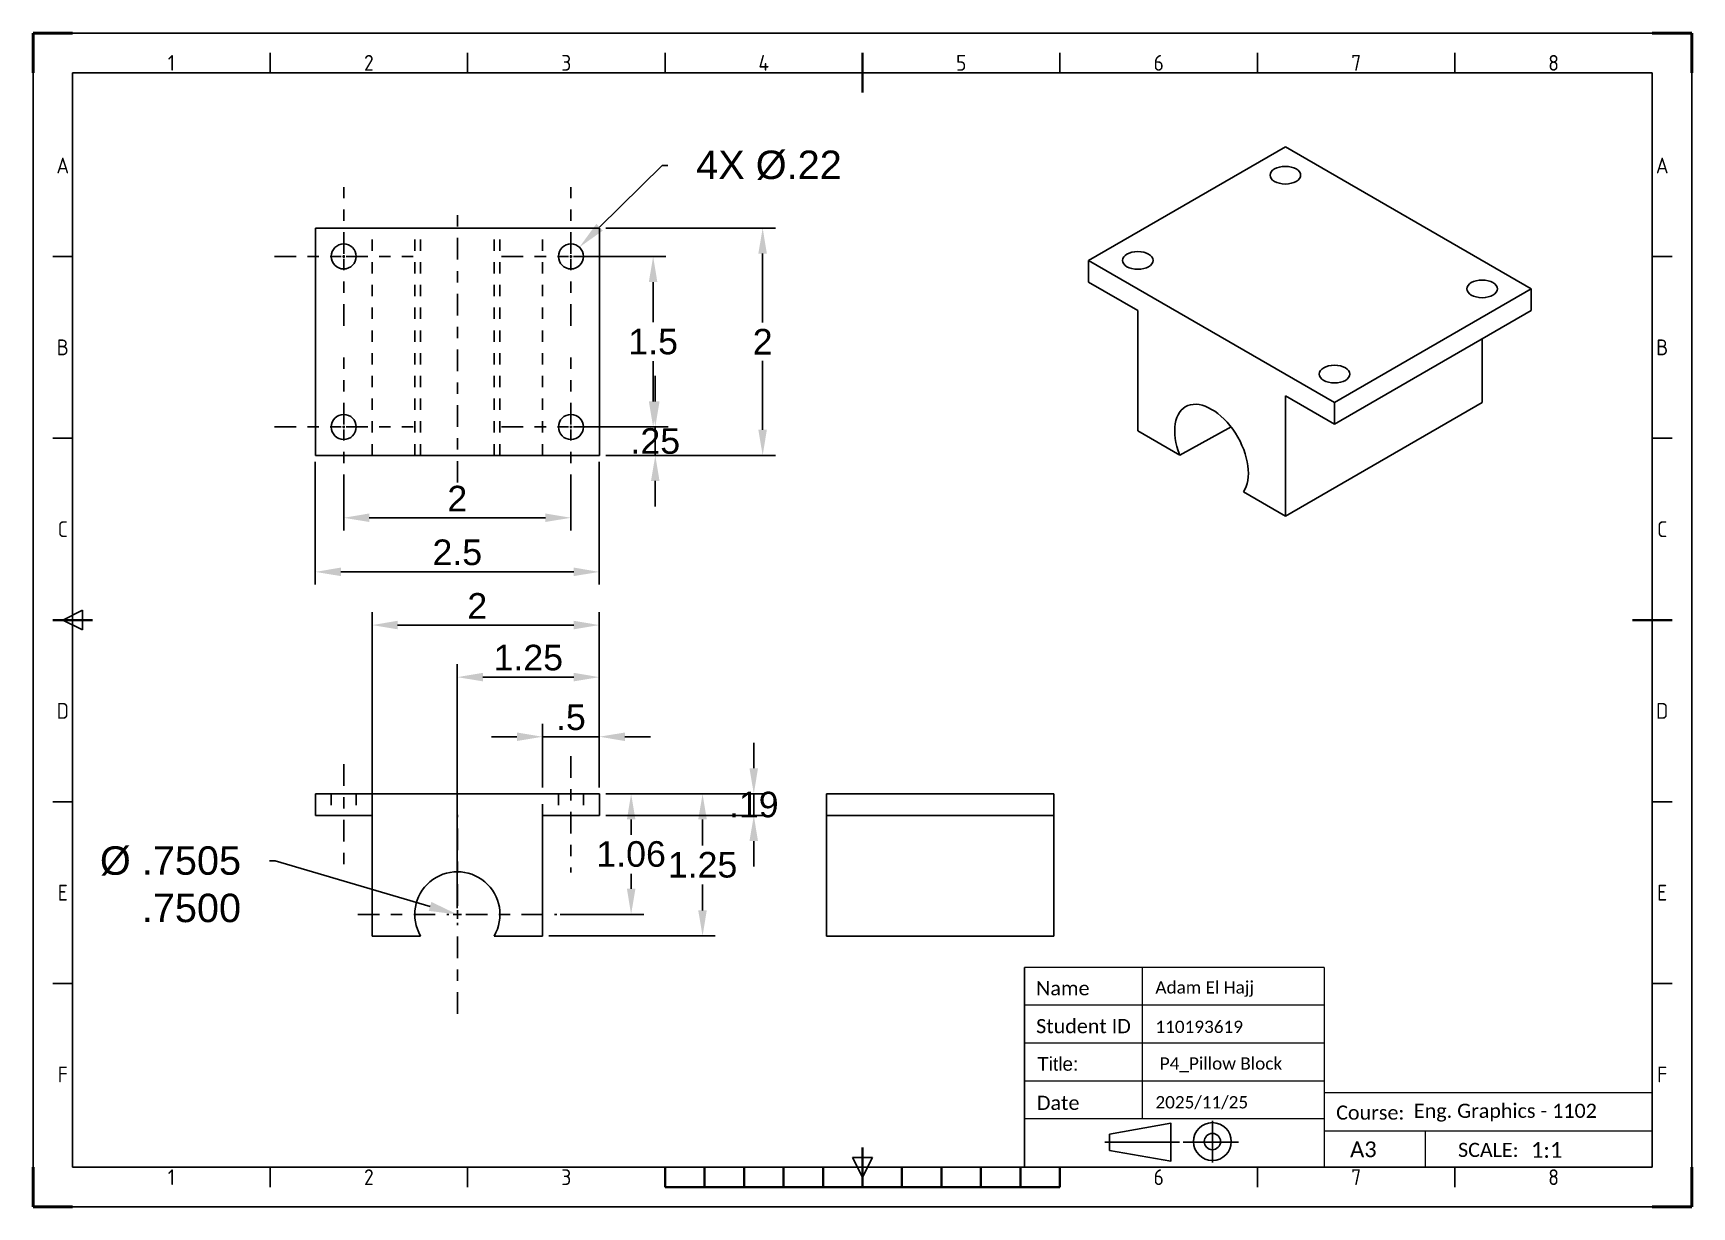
# Model space of a CAD drawing. Header units: inches. Extents: x 5367.5 to 5382.1, y 1953.8 to 1964.2.
import ezdxf
from ezdxf import colors
from ezdxf.entities.mleader import LeaderData, LeaderLine
from ezdxf.enums import TextEntityAlignment as Align
from ezdxf.math import Vec2, Vec3

# ---------------------------------------------------------------- set-up
doc = ezdxf.new("R2010")
doc.units = ezdxf.units.IN
doc.header["$LTSCALE"] = 0.01
for name, pattern in [('CENTER', [50.8, 31.75, -6.35, 6.35, -6.35]), ('CENTER2', [28.575, 19.05, -3.175, 3.175, -3.175]), ('HIDDEN', [9.525, 6.35, -3.175])]:
    doc.linetypes.add(name, pattern=pattern)
for name, color, linetype in [('2', 32, 'Continuous'), ('Center', 90, 'CENTER'), ('Hidden', 10, 'HIDDEN')]:
    doc.layers.add(name, color=color, linetype=linetype)
for name, color, linetype, lineweight in [('AM_BOR', 7, 'Continuous', 50), ('H', 7, 'Continuous', 100), ('MA_AUX', 90, 'Continuous', 20), ('TEXT', 3, 'Continuous', 5)]:
    doc.layers.add(name, color=color, linetype=linetype, lineweight=lineweight)
doc.styles.add('ACISOTS', font='isocp.shx')
doc.styles.get("Standard").update_dxf_attribs({"font": 'arial.ttf'})
doc.dimstyles.new('ISO-25', dxfattribs={"dimscale": 0.09, "dimtxt": 2.5, "dimasz": 2.5, "dimexe": 1.25, "dimexo": 0.625, "dimtad": 1, "dimtih": 1, "dimtoh": 1, "dimdec": 3, "dimzin": 12, "dimdsep": 46, "dimtxsty": 'Standard', "dimcen": 2.5, "dimazin": 1, "dimtfac": 1, "dimtdec": 3, "dimtix": 1, "dimtmove": 0, "dimatfit": 3, "dimfxl": 1, "dimarcsym": 0})

# ---------------------------------------------------------------- blocks, each defined once
blk = doc.blocks.new('ISO_A3')
for p, q in [((410, 287), (10, 287)), ((10, 287), (10, 10)), ((410, 10), (410, 287)), ((10, 10), (410, 10))]:
    blk.add_line(p, q)
at = {"layer": 'AM_BOR'}
for p, q in [((10, 297), (0, 297)), ((0, 297), (0, 287)), ((420, 297), (410, 297)), ((420, 287), (420, 297)), ((0, 0), (0, 10)), ((420, 0), (420, 10)), ((0, 0), (10, 0)), ((420, 0), (410, 0))]:
    blk.add_line(p, q, dxfattribs=at)
at = {"layer": 'AM_BOR', "color": 1, "lineweight": 25}
for p, q in [((0, 297), (420, 297)), ((0, 0), (0, 297)), ((420, 297), (420, 0)), ((60, 287), (60, 292)), ((110, 287), (110, 292)), ((160, 287), (160, 292)), ((260, 287), (260, 292)), ((310, 287), (310, 292)), ((360, 287), (360, 292)), ((10, 240.5), (5, 240.5)), ((415, 240.5), (410, 240.5)), ((10, 194.5), (5, 194.5)), ((415, 194.5), (410, 194.5)), ((7.5, 148.5), (12.5, 151)), ((12.5, 146), (7.5, 148.5)), ((12.5, 151), (12.5, 146)), ((10, 102.5), (5, 102.5)), ((415, 102.5), (410, 102.5)), ((10, 56.5), (5, 56.5)), ((415, 56.5), (410, 56.5)), ((60, 5), (60, 10)), ((110, 5), (110, 10)), ((210, 7.5), (207.5, 12.5)), ((207.5, 12.5), (212.5, 12.5)), ((212.5, 12.5), (210, 7.5)), ((310, 5), (310, 10)), ((360, 5), (360, 10)), ((420, 0), (0, 0))]:
    blk.add_line(p, q, dxfattribs=at)
at = {"layer": 'AM_BOR', "color": 2, "lineweight": 35}
for p, q in [((210, 282), (210, 292)), ((5, 148.5), (15, 148.5)), ((405, 148.5), (415, 148.5)), ((210, 5), (210, 15)), ((160, 5), (160, 10)), ((170, 5), (170, 10)), ((180, 5), (180, 10)), ((190, 5), (190, 10)), ((200, 5), (200, 10)), ((220, 5), (220, 10)), ((230, 5), (230, 10)), ((240, 5), (240, 10)), ((250, 5), (250, 10)), ((260, 5), (260, 10)), ((160, 5), (260, 5))]:
    blk.add_line(p, q, dxfattribs=at)
at = {"layer": 'AM_BOR', "color": 1, "lineweight": 25, "style": 'ACISOTS'}
for s, p in [('1', (35, 289.5)), ('2', (85, 289.5)), ('3', (135, 289.5)), ('4', (185, 289.5)), ('5', (235, 289.5)), ('6', (285, 289.5)), ('7', (335, 289.5)), ('8', (385, 289.5)), ('A', (7.5, 263.5)), ('A', (412.5, 263.5)), ('B', (7.5, 217.5)), ('B', (412.5, 217.5)), ('C', (7.5, 171.5)), ('C', (412.5, 171.5)), ('D', (7.5, 125.5)), ('D', (412.5, 125.5)), ('E', (7.5, 79.5)), ('E', (412.5, 79.5)), ('F', (7.5, 33.5)), ('F', (412.5, 33.5)), ('1', (35, 7.5)), ('2', (85, 7.5)), ('3', (135, 7.5)), ('6', (285, 7.5)), ('7', (335, 7.5)), ('8', (385, 7.5))]:
    blk.add_text(s, height=4, dxfattribs=at).set_placement(p, align=Align.MIDDLE)
blk = doc.blocks.new('*U2')
at = {"layer": 'Center', "color": 0, "linetype": 'CENTER2', "transparency": 16777216}
for p, q in [((0, 0.075), (0, 0.875)), ((-0.875, 0), (-0.075, 0)), ((0.075, 0), (0.875, 0)), ((0, -0.875), (0, -0.075))]:
    blk.add_line(p, q, dxfattribs=at)
at = {"layer": 'Center', "color": 0, "linetype": 'Continuous', "transparency": 16777216}
for p, q in [((-0.0375, 0), (0.0375, 0)), ((0, -0.0375), (0, 0.0375))]:
    blk.add_line(p, q, dxfattribs=at)
blk = doc.blocks.new('*U3')
at = {"layer": 'Center', "color": 0, "linetype": 'CENTER2', "transparency": 16777216}
for p, q in [((0, 0.022), (0, 0.61)), ((-0.61, 0), (-0.022, 0)), ((0.022, 0), (0.61, 0)), ((0, -0.61), (0, -0.022))]:
    blk.add_line(p, q, dxfattribs=at)
at = {"layer": 'Center', "color": 0, "linetype": 'Continuous', "transparency": 16777216}
for p, q in [((-0.011, 0), (0.011, 0)), ((0, -0.011), (0, 0.011))]:
    blk.add_line(p, q, dxfattribs=at)
blk = doc.blocks.new('*U4')
at = {"layer": 'Center', "color": 0, "linetype": 'CENTER2', "transparency": 16777216}
for p, q in [((0, 0.022), (0, 0.61)), ((-0.61, 0), (-0.022, 0)), ((0.022, 0), (0.61, 0)), ((0, -0.61), (0, -0.022))]:
    blk.add_line(p, q, dxfattribs=at)
at = {"layer": 'Center', "color": 0, "linetype": 'Continuous', "transparency": 16777216}
for p, q in [((-0.011, 0), (0.011, 0)), ((0, -0.011), (0, 0.011))]:
    blk.add_line(p, q, dxfattribs=at)
blk = doc.blocks.new('*U5')
at = {"layer": 'Center', "color": 0, "linetype": 'CENTER2', "transparency": 16777216}
for p, q in [((0, 0.022), (0, 0.61)), ((-0.61, 0), (-0.022, 0)), ((0.022, 0), (0.61, 0)), ((0, -0.61), (0, -0.022))]:
    blk.add_line(p, q, dxfattribs=at)
at = {"layer": 'Center', "color": 0, "linetype": 'Continuous', "transparency": 16777216}
for p, q in [((-0.011, 0), (0.011, 0)), ((0, -0.011), (0, 0.011))]:
    blk.add_line(p, q, dxfattribs=at)
blk = doc.blocks.new('*U6')
at = {"layer": 'Center', "color": 0, "linetype": 'CENTER2', "transparency": 16777216}
for p, q in [((0, 0.022), (0, 0.61)), ((-0.61, 0), (-0.022, 0)), ((0.022, 0), (0.61, 0)), ((0, -0.61), (0, -0.022))]:
    blk.add_line(p, q, dxfattribs=at)
at = {"layer": 'Center', "color": 0, "linetype": 'Continuous', "transparency": 16777216}
for p, q in [((-0.011, 0), (0.011, 0)), ((0, -0.011), (0, 0.011))]:
    blk.add_line(p, q, dxfattribs=at)
blk = doc.blocks.new('*U7')
at = {"layer": 'Center', "color": 0, "linetype": 'CENTER2', "transparency": 16777216}
blk.add_line((0, -1.24), (0, 1.151), dxfattribs=at)
blk = doc.blocks.new('*U8')
at = {"layer": 'Center', "color": 0, "linetype": 'CENTER2', "transparency": 16777216}
blk.add_line((0, 0.428), (0, -0.595), dxfattribs=at)
blk = doc.blocks.new('*U9')
at = {"layer": 'Center', "color": 0, "linetype": 'CENTER2', "transparency": 16777216}
blk.add_line((0, 0.358), (0, -0.595), dxfattribs=at)
blk = doc.blocks.new('*D10')
at = {"color": 0, "lineweight": -2, "transparency": 16777216}
for p, q in [((5370.466, 1957.348), (5370.466, 1959.08)), ((5370.691, 1958.967), (5372.241, 1958.967)), ((5372.466, 1957.538), (5372.466, 1959.08))]:
    blk.add_line(p, q, dxfattribs=at)
at = {"color": 0, "transparency": 16777216}
for points in [[(5370.691, 1959.005), (5370.691, 1958.93), (5370.466, 1958.967)], [(5372.241, 1959.005), (5372.241, 1958.93), (5372.466, 1958.967)]]:
    blk.add_solid(points, dxfattribs=at)
at = {"layer": 'Defpoints', "color": 0, "transparency": 16777216}
for p in [(5372.466, 1958.967), (5372.466, 1957.482), (5370.466, 1957.292)]:
    blk.add_point(p, dxfattribs=at)
at = {"color": 0, "transparency": 16777216, "insert": (5371.392, 1959.136), "char_height": 0.225, "attachment_point": 5}
blk.add_mtext('2', dxfattribs=at)
blk = doc.blocks.new('*D11')
at = {"color": 0, "lineweight": -2, "transparency": 16777216}
for p, q in [((5371.966, 1957.538), (5371.966, 1958.097)), ((5372.466, 1957.538), (5372.466, 1958.097)), ((5371.741, 1957.985), (5371.516, 1957.985)), ((5371.966, 1957.985), (5372.466, 1957.985)), ((5372.691, 1957.985), (5372.916, 1957.985))]:
    blk.add_line(p, q, dxfattribs=at)
at = {"color": 0, "transparency": 16777216}
for points in [[(5371.741, 1958.022), (5371.741, 1957.947), (5371.966, 1957.985)], [(5372.691, 1958.022), (5372.691, 1957.947), (5372.466, 1957.985)]]:
    blk.add_solid(points, dxfattribs=at)
at = {"layer": 'Defpoints', "color": 0, "transparency": 16777216}
for p in [(5372.466, 1957.985), (5371.966, 1957.482), (5372.466, 1957.482)]:
    blk.add_point(p, dxfattribs=at)
at = {"color": 0, "transparency": 16777216, "insert": (5372.216, 1958.155), "char_height": 0.225, "attachment_point": 5}
blk.add_mtext('.5', dxfattribs=at)
blk = doc.blocks.new('*D12')
at = {"color": 0, "lineweight": -2, "transparency": 16777216}
for p, q in [((5371.216, 1956.478), (5371.216, 1958.622)), ((5372.466, 1957.538), (5372.466, 1958.622)), ((5371.441, 1958.509), (5372.241, 1958.509))]:
    blk.add_line(p, q, dxfattribs=at)
at = {"color": 0, "transparency": 16777216}
for points in [[(5371.441, 1958.547), (5371.441, 1958.472), (5371.216, 1958.509)], [(5372.241, 1958.547), (5372.241, 1958.472), (5372.466, 1958.509)]]:
    blk.add_solid(points, dxfattribs=at)
at = {"layer": 'Defpoints', "color": 0, "transparency": 16777216}
for p in [(5372.466, 1958.509), (5372.466, 1957.482), (5371.216, 1956.422)]:
    blk.add_point(p, dxfattribs=at)
at = {"color": 0, "transparency": 16777216, "insert": (5371.841, 1958.68), "char_height": 0.225, "attachment_point": 5}
blk.add_mtext('1.25', dxfattribs=at)
blk = doc.blocks.new('*D13')
at = {"color": 0, "lineweight": -2, "transparency": 16777216}
for p, q in [((5373.826, 1957.707), (5373.826, 1957.932)), ((5372.523, 1957.482), (5373.938, 1957.482)), ((5373.826, 1957.482), (5373.826, 1957.292)), ((5372.523, 1957.292), (5373.938, 1957.292)), ((5373.826, 1957.067), (5373.826, 1956.842))]:
    blk.add_line(p, q, dxfattribs=at)
at = {"color": 0, "transparency": 16777216}
for points in [[(5373.788, 1957.707), (5373.863, 1957.707), (5373.826, 1957.482)], [(5373.788, 1957.067), (5373.863, 1957.067), (5373.826, 1957.292)]]:
    blk.add_solid(points, dxfattribs=at)
at = {"layer": 'Defpoints', "color": 0, "transparency": 16777216}
for p in [(5372.466, 1957.482), (5372.466, 1957.292), (5373.826, 1957.292)]:
    blk.add_point(p, dxfattribs=at)
at = {"color": 0, "transparency": 16777216, "insert": (5373.826, 1957.387), "char_height": 0.225, "attachment_point": 5}
blk.add_mtext('.19', dxfattribs=at)
blk = doc.blocks.new('*D14')
at = {"color": 0, "lineweight": -2, "transparency": 16777216}
for p, q in [((5372.523, 1957.482), (5372.859, 1957.482)), ((5372.746, 1957.257), (5372.746, 1957.123)), ((5372.746, 1956.647), (5372.746, 1956.78)), ((5372.122, 1956.422), (5372.859, 1956.422))]:
    blk.add_line(p, q, dxfattribs=at)
at = {"color": 0, "transparency": 16777216}
for points in [[(5372.709, 1957.257), (5372.784, 1957.257), (5372.746, 1957.482)], [(5372.709, 1956.647), (5372.784, 1956.647), (5372.746, 1956.422)]]:
    blk.add_solid(points, dxfattribs=at)
at = {"layer": 'Defpoints', "color": 0, "transparency": 16777216}
for p in [(5372.466, 1957.482), (5372.066, 1956.422), (5372.746, 1956.422)]:
    blk.add_point(p, dxfattribs=at)
at = {"color": 0, "transparency": 16777216, "insert": (5372.746, 1956.952), "char_height": 0.225, "attachment_point": 5}
blk.add_mtext('1.06', dxfattribs=at)
blk = doc.blocks.new('*D15')
at = {"color": 0, "lineweight": -2, "transparency": 16777216}
for p, q in [((5372.523, 1957.482), (5373.487, 1957.482)), ((5373.375, 1957.257), (5373.375, 1957.028)), ((5373.375, 1956.457), (5373.375, 1956.685)), ((5372.023, 1956.232), (5373.487, 1956.232))]:
    blk.add_line(p, q, dxfattribs=at)
at = {"color": 0, "transparency": 16777216}
for points in [[(5373.337, 1957.257), (5373.412, 1957.257), (5373.375, 1957.482)], [(5373.337, 1956.457), (5373.412, 1956.457), (5373.375, 1956.232)]]:
    blk.add_solid(points, dxfattribs=at)
at = {"layer": 'Defpoints', "color": 0, "transparency": 16777216}
for p in [(5372.466, 1957.482), (5371.966, 1956.232), (5373.375, 1956.232)]:
    blk.add_point(p, dxfattribs=at)
at = {"color": 0, "transparency": 16777216, "insert": (5373.375, 1956.857), "char_height": 0.225, "attachment_point": 5}
blk.add_mtext('1.25', dxfattribs=at)
blk = doc.blocks.new('*D16')
at = {"color": 0, "lineweight": -2, "transparency": 16777216}
for p, q in [((5370.216, 1960.17), (5370.216, 1959.799)), ((5372.216, 1960.17), (5372.216, 1959.799)), ((5370.441, 1959.911), (5371.991, 1959.911))]:
    blk.add_line(p, q, dxfattribs=at)
at = {"color": 0, "transparency": 16777216}
for points in [[(5370.441, 1959.949), (5370.441, 1959.874), (5370.216, 1959.911)], [(5371.991, 1959.949), (5371.991, 1959.874), (5372.216, 1959.911)]]:
    blk.add_solid(points, dxfattribs=at)
at = {"layer": 'Defpoints', "color": 0, "transparency": 16777216}
for p in [(5370.216, 1960.226), (5372.216, 1960.226), (5372.216, 1959.911)]:
    blk.add_point(p, dxfattribs=at)
at = {"color": 0, "transparency": 16777216, "insert": (5371.216, 1960.08), "char_height": 0.225, "attachment_point": 5}
blk.add_mtext('2', dxfattribs=at)
blk = doc.blocks.new('*D17')
at = {"color": 0, "lineweight": -2, "transparency": 16777216}
for p, q in [((5369.966, 1960.404), (5369.966, 1959.323)), ((5372.466, 1960.404), (5372.466, 1959.323)), ((5370.191, 1959.435), (5372.241, 1959.435))]:
    blk.add_line(p, q, dxfattribs=at)
at = {"color": 0, "transparency": 16777216}
for points in [[(5370.191, 1959.473), (5370.191, 1959.398), (5369.966, 1959.435)], [(5372.241, 1959.473), (5372.241, 1959.398), (5372.466, 1959.435)]]:
    blk.add_solid(points, dxfattribs=at)
at = {"layer": 'Defpoints', "color": 0, "transparency": 16777216}
for p in [(5369.966, 1960.46), (5372.466, 1960.46), (5372.466, 1959.435)]:
    blk.add_point(p, dxfattribs=at)
at = {"color": 0, "transparency": 16777216, "insert": (5371.216, 1959.606), "char_height": 0.225, "attachment_point": 5}
blk.add_mtext('2.5', dxfattribs=at)
blk = doc.blocks.new('*D18')
at = {"color": 0, "lineweight": -2, "transparency": 16777216}
for p, q in [((5372.523, 1962.46), (5374.016, 1962.46)), ((5373.904, 1962.235), (5373.904, 1961.629)), ((5373.904, 1960.685), (5373.904, 1961.291)), ((5372.523, 1960.46), (5374.016, 1960.46))]:
    blk.add_line(p, q, dxfattribs=at)
at = {"color": 0, "transparency": 16777216}
for points in [[(5373.866, 1962.235), (5373.941, 1962.235), (5373.904, 1962.46)], [(5373.866, 1960.685), (5373.941, 1960.685), (5373.904, 1960.46)]]:
    blk.add_solid(points, dxfattribs=at)
at = {"layer": 'Defpoints', "color": 0, "transparency": 16777216}
for p in [(5372.466, 1962.46), (5372.466, 1960.46), (5373.904, 1960.46)]:
    blk.add_point(p, dxfattribs=at)
at = {"color": 0, "transparency": 16777216, "insert": (5373.904, 1961.46), "char_height": 0.225, "attachment_point": 5}
blk.add_mtext('2', dxfattribs=at)
blk = doc.blocks.new('*D19')
at = {"color": 0, "lineweight": -2, "transparency": 16777216}
for p, q in [((5372.959, 1960.935), (5372.959, 1961.16)), ((5372.273, 1960.71), (5373.071, 1960.71)), ((5372.959, 1960.71), (5372.959, 1960.46)), ((5372.523, 1960.46), (5373.071, 1960.46)), ((5372.959, 1960.235), (5372.959, 1960.01))]:
    blk.add_line(p, q, dxfattribs=at)
at = {"color": 0, "transparency": 16777216}
for points in [[(5372.921, 1960.935), (5372.996, 1960.935), (5372.959, 1960.71)], [(5372.921, 1960.235), (5372.996, 1960.235), (5372.959, 1960.46)]]:
    blk.add_solid(points, dxfattribs=at)
at = {"layer": 'Defpoints', "color": 0, "transparency": 16777216}
for p in [(5372.216, 1960.71), (5372.466, 1960.46), (5372.959, 1960.46)]:
    blk.add_point(p, dxfattribs=at)
at = {"color": 0, "transparency": 16777216, "insert": (5372.959, 1960.585), "char_height": 0.225, "attachment_point": 5}
blk.add_mtext('.25', dxfattribs=at)
blk = doc.blocks.new('*D20')
at = {"color": 0, "lineweight": -2, "transparency": 16777216}
for p, q in [((5372.273, 1962.21), (5373.052, 1962.21)), ((5372.94, 1961.985), (5372.94, 1961.631)), ((5372.94, 1960.935), (5372.94, 1961.289)), ((5372.329, 1960.71), (5373.052, 1960.71))]:
    blk.add_line(p, q, dxfattribs=at)
at = {"color": 0, "transparency": 16777216}
for points in [[(5372.902, 1961.985), (5372.977, 1961.985), (5372.94, 1962.21)], [(5372.902, 1960.935), (5372.977, 1960.935), (5372.94, 1960.71)]]:
    blk.add_solid(points, dxfattribs=at)
at = {"layer": 'Defpoints', "color": 0, "transparency": 16777216}
for p in [(5372.216, 1962.21), (5372.273, 1960.71), (5372.94, 1960.71)]:
    blk.add_point(p, dxfattribs=at)
at = {"color": 0, "transparency": 16777216, "insert": (5372.94, 1961.46), "char_height": 0.225, "attachment_point": 5}
blk.add_mtext('1.5', dxfattribs=at)

msp = doc.modelspace()

# ---------------------------------------------------------------- linework, layer by layer
for p, q in [((5376.773, 1962.1751), (5378.505, 1963.1751)), ((5378.505, 1963.1751), (5380.6701, 1961.9251)), ((5372.4664, 1962.46), (5369.9664, 1962.46)), ((5369.9664, 1962.46), (5369.9664, 1960.46)), ((5369.9664, 1962.46), (5370.2164, 1962.46)), ((5372.4664, 1962.46), (5372.2164, 1962.46)), ((5372.4664, 1960.46), (5372.4664, 1962.46)), ((5378.9381, 1960.9251), (5376.773, 1962.1751)), ((5376.773, 1962.1751), (5376.773, 1961.9851)), ((5377.206, 1961.7351), (5376.773, 1961.9851)), ((5380.6701, 1961.9251), (5378.9381, 1960.9251)), ((5380.6701, 1961.7351), (5380.6701, 1961.9251)), ((5377.206, 1960.6751), (5377.206, 1961.7351)), ((5378.9381, 1960.7351), (5380.6701, 1961.7351)), ((5380.2371, 1960.9251), (5380.2371, 1961.4851)), ((5378.9381, 1960.7351), (5378.505, 1960.9851)), ((5378.9381, 1960.7351), (5378.505, 1960.9851)), ((5378.505, 1960.9851), (5378.505, 1959.9251)), ((5378.505, 1960.9728), (5378.516, 1960.9788)), ((5378.505, 1959.9251), (5380.2371, 1960.9251)), ((5378.9381, 1960.9251), (5378.9381, 1960.7351)), ((5377.5755, 1960.4618), (5378.0268, 1960.7099)), ((5377.206, 1960.6751), (5377.5755, 1960.4618)), ((5369.9664, 1960.46), (5372.4664, 1960.46)), ((5369.9664, 1960.46), (5370.2164, 1960.46)), ((5372.4664, 1960.46), (5372.2164, 1960.46)), ((5378.1355, 1960.1385), (5378.505, 1959.9251)), ((5369.9664, 1957.4816), (5372.4664, 1957.4816)), ((5369.9664, 1957.4816), (5369.9664, 1957.2916)), ((5372.4664, 1957.4816), (5372.4664, 1957.2916)), ((5374.4652, 1957.4816), (5376.4664, 1957.4816)), ((5374.4652, 1957.4816), (5374.4652, 1956.2316)), ((5376.4664, 1957.4816), (5376.4664, 1956.2316)), ((5369.9664, 1957.2916), (5370.4664, 1957.2916)), ((5370.4664, 1957.2916), (5370.4664, 1956.2316)), ((5372.4664, 1957.2916), (5371.9664, 1957.2916)), ((5371.9664, 1957.2916), (5371.9664, 1956.2316)), ((5374.4652, 1957.2916), (5376.4664, 1957.2916)), ((5370.8931, 1956.2316), (5370.4664, 1956.2316)), ((5371.5397, 1956.2316), (5371.9664, 1956.2316)), ((5374.4652, 1956.2316), (5376.4664, 1956.2316))]:
    msp.add_line(p, q)
for centre in [(5370.2164, 1962.21), (5372.2164, 1962.21), (5370.2164, 1960.71), (5372.2164, 1960.71)]:
    msp.add_circle(centre, 0.11)
msp.add_arc((5371.2164, 1956.4216), 0.375, 329.55795, 210.44205)
for centre in [(5378.505, 1962.9251), (5377.206, 1962.1751), (5380.2371, 1961.9251), (5378.9381, 1961.1751)]:
    msp.add_ellipse(centre, major_axis=(-0.1347, 0), ratio=0.5773503)
msp.add_ellipse((5377.8555, 1960.4901), major_axis=(0.2296, -0.3977), ratio=0.5773503, start_param=0.2540841, end_param=4.4583049)
at = {"layer": '2', "color": 4, "linetype": 'Continuous'}
for p, q in [((5381.7354, 1956.6137), (5381.7354, 1954.1971)), ((5376.2099, 1955.9555), (5376.2099, 1954.1971)), ((5381.7354, 1954.1971), (5375.501, 1954.1971))]:
    msp.add_line(p, q, dxfattribs=at)
at = {"layer": '2', "color": 6}
for p, q in [((5377.8634, 1954.2385), (5377.8634, 1954.6044)), ((5376.915, 1954.4172), (5377.5742, 1954.4172)), ((5377.605, 1954.4172), (5378.093, 1954.4172))]:
    msp.add_line(p, q, dxfattribs=at)
at = {"layer": '2', "color": 30}
msp.add_lwpolyline([(5376.9576, 1954.3448), (5377.4976, 1954.2512), (5377.4976, 1954.5845), (5376.9576, 1954.4877)], close=True, dxfattribs=at)
for radius in [0.1666, 0.0714]:
    msp.add_circle((5377.8628, 1954.4233), radius, dxfattribs=at)
at = {"layer": 'Hidden'}
for p, q in [((5370.4664, 1960.46), (5370.4664, 1962.46)), ((5370.8414, 1960.46), (5370.8414, 1962.46)), ((5370.8931, 1960.46), (5370.8931, 1962.46)), ((5371.5397, 1960.46), (5371.5397, 1962.46)), ((5371.5914, 1960.46), (5371.5914, 1962.46)), ((5371.9664, 1960.46), (5371.9664, 1962.46)), ((5370.1064, 1957.4816), (5370.1064, 1957.2916)), ((5370.3264, 1957.4816), (5370.3264, 1957.2916)), ((5370.4664, 1957.2916), (5370.4664, 1957.4816)), ((5371.9664, 1957.2916), (5371.9664, 1957.4816)), ((5372.1064, 1957.4816), (5372.1064, 1957.2916)), ((5372.3264, 1957.4816), (5372.3264, 1957.2916))]:
    msp.add_line(p, q, dxfattribs=at)
at = {"layer": 'TEXT', "color": 4}
for p, q in [((5378.8453, 1955.9555), (5376.2099, 1955.9555)), ((5377.2464, 1954.6223), (5377.2464, 1955.9555)), ((5378.8453, 1955.9555), (5378.8453, 1954.1971)), ((5378.8453, 1955.6222), (5376.2099, 1955.6222)), ((5378.8453, 1955.2889), (5376.2099, 1955.2889)), ((5378.8453, 1954.9556), (5376.2099, 1954.9556)), ((5381.7354, 1954.852), (5378.8453, 1954.852)), ((5378.8453, 1954.6223), (5376.2099, 1954.6223)), ((5378.8453, 1954.5187), (5381.7354, 1954.5187)), ((5379.7379, 1954.1971), (5379.7379, 1954.5187)), ((5381.7354, 1954.1971), (5379.1, 1954.1971))]:
    msp.add_line(p, q, dxfattribs=at)

# ---------------------------------------------------------------- block references
at = {"lineweight": 0, "xscale": 0.03476313342110125, "yscale": 0.03476313342110125, "zscale": 0.03476313342110125}
msp.add_blockref('ISO_A3', (5367.4825, 1953.8495), dxfattribs=at)
at = {"layer": 'Center', "linetype": 'CENTER2'}
for name, p in [('*U5', (5370.2164, 1962.21)), ('*U6', (5372.2164, 1962.21)), ('*U7', (5371.2164, 1961.46)), ('*U4', (5370.2164, 1960.71)), ('*U3', (5372.2164, 1960.71)), ('*U8', (5372.2164, 1957.3866)), ('*U9', (5370.2164, 1957.3866)), ('*U2', (5371.2164, 1956.4216))]:
    msp.add_blockref(name, p, dxfattribs=at)

# ---------------------------------------------------------------- texts
at = {"layer": 'H', "color": 150, "linetype": 'Continuous', "lineweight": 13, "attachment_point": 4}
for s, insert, char_height, width in [('{\\fCalibri|b0|i0|c0|p34;Name}', (5376.3115, 1955.7716), 0.124464, 1.129044), ('\\pxt18;{\\fCalibri|b0|i0|c0|p34;Student ID}', (5376.3115, 1955.4383), 0.124464, 4.368278), ('Title: ', (5376.3211, 1955.1056), 0.11931, 0.622163), ('\\pxt18;{\\fCalibri|b0|i0|c0|p34;Date}', (5376.3185, 1954.7633), 0.124464, 4.368278), ('\\pxt18;{\\fCalibri|b0|i0|c0|p34;Course:}', (5378.9525, 1954.6775), 0.124464, 4.368278), ('\\pxt18;{\\fCalibri|b0|i0|c0|p34;Eng. Graphics - 1102}', (5379.6369, 1954.6775), 0.124464, 4.368278), ('\\pxt18;{\\fCalibri|b0|i0|c0|p34;SCALE: }', (5380.025, 1954.3492), 0.124464, 4.368278)]:
    msp.add_mtext(s, dxfattribs=dict(at, insert=insert, char_height=char_height, width=width))
at = {"layer": 'H', "color": 2, "linetype": 'Continuous', "lineweight": 13, "char_height": 0.138293, "width": 1.624658, "attachment_point": 4}
for s, insert in [('\\pxt18;{\\fCalibri|b0|i0|c178|p34;\\C241;A3 }', (5379.0748, 1954.3546)), ('\\pxt18;{\\fCalibri|b0|i0|c0|p34;\\C241;1:1}', (5380.6668, 1954.3487))]:
    msp.add_mtext(s, dxfattribs=dict(at, insert=insert))
at = {"layer": 'MA_AUX', "color": 150, "linetype": 'Continuous', "lineweight": 13, "char_height": 0.108461, "attachment_point": 4}
for s, insert, width in [('\\pxt18;{\\fCalibri|b0|i0|c0|p34;\\C3;Adam El Hajj}', (5377.3611, 1955.7655), 1.89876), ('\\pxt18;{\\fCalibri|b0|i0|c0|p34;\\C3;110193619}', (5377.3611, 1955.4322), 0.819164), ('\\pxt18;{\\fCalibri|b0|i0|c0|p34;\\C3; P4_Pillow Block}', (5377.3611, 1955.0989), 1.696696), ('\\pxt18;{\\fCalibri|b0|i0|c0|p34;\\C3;2025/11/25}', (5377.3611, 1954.7656), 0.819164)]:
    msp.add_mtext(s, dxfattribs=dict(at, insert=insert, width=width))

# ---------------------------------------------------------------- dimensions: what is measured, and where the dimension line sits
for base, p1, p2, picture, middle in [((5373.9036, 1960.46), (5372.4664, 1962.46), (5372.4664, 1960.46), '*D18', (5373.9036, 1961.46)), ((5372.9399, 1960.71), (5372.2164, 1962.21), (5372.2726, 1960.71), '*D20', (5372.9399, 1961.46)), ((5372.9587, 1960.46), (5372.2164, 1960.71), (5372.4664, 1960.46), '*D19', (5372.9587, 1960.585))]:
    dim = msp.add_linear_dim(base=base, p1=p1, p2=p2, angle=90, dimstyle='ISO-25')
    dim.commit()
    dim.dimension.update_dxf_attribs({"geometry": picture, "text_midpoint": middle})
for base, p1, p2, picture, middle in [((5372.4664, 1959.4351), (5369.9664, 1960.46), (5372.4664, 1960.46), '*D17', (5371.2164, 1959.6062)), ((5372.2164, 1959.9113), (5370.2164, 1960.2263), (5372.2164, 1960.2263), '*D16', (5371.2164, 1960.0805))]:
    dim = msp.add_linear_dim(base=base, p1=p1, p2=p2, dimstyle='ISO-25')
    dim.commit()
    dim.dimension.update_dxf_attribs({"geometry": picture, "text_midpoint": middle})
for base, p1, picture, middle in [((5372.4664, 1958.9671), (5370.4664, 1957.2916), '*D10', (5371.3918, 1958.9671)), ((5372.4664, 1958.5093), (5371.2164, 1956.4216), '*D12', (5371.8414, 1958.5093)), ((5372.4664, 1957.9845), (5371.9664, 1957.4816), '*D11', (5372.2164, 1957.9845))]:
    dim = msp.add_linear_dim(base=base, p1=p1, p2=(5372.4664, 1957.4816), dimstyle='ISO-25')
    dim.commit()
    dim.dimension.update_dxf_attribs({"geometry": picture, "text_midpoint": middle, "dimtype": 160})
for base, p2, picture, middle in [((5373.8258, 1957.2916), (5372.4664, 1957.2916), '*D13', (5373.8258, 1957.3866)), ((5373.3746, 1956.2316), (5371.9664, 1956.2316), '*D15', (5373.3746, 1956.8566)), ((5372.7463, 1956.4216), (5372.0657, 1956.4216), '*D14', (5372.7463, 1956.9516))]:
    dim = msp.add_linear_dim(base=base, p1=(5372.4664, 1957.4816), p2=p2, angle=90, dimstyle='ISO-25')
    dim.commit()
    dim.dimension.update_dxf_attribs({"geometry": picture, "text_midpoint": middle, "dimtype": 160})

# ---------------------------------------------------------------- leaders
ml = msp.add_multileader_mtext('Standard')
ml.set_content('4X %%C.22', color=256)
ml.set_leader_properties()
ml.build(insert=Vec2(0, 0))
ml.multileader.update_dxf_attribs({"dogleg_length": 0.1, "arrow_head_size": 0.25, "scale": 0.5})
ctx = ml.context
ctx.base_point, ctx.scale, ctx.char_height, ctx.arrow_head_size, ctx.landing_gap_size, ctx.plane_origin = Vec3(5373.0691, 1963.0114), 0.5, 0.25, 0.25, 0.25, Vec3(5372.2164, 1962.21)
notes = []
notes.append((ctx, [(0, (1, 1, 0), (5373.0191, 1963.0114), (1, 0), 0.05, [(0, [(5372.2907, 1962.2911)], 0, [])])]))
ctx.mtext.insert, ctx.mtext.flow_direction = Vec3(5373.3191, 1963.1414), 5
ml = msp.add_multileader_mtext('Standard')
ml.set_content('\\pxi-3,l4,t4; %%C .7505\\P.7500', color=256)
ml.set_leader_properties()
ml.build(insert=Vec2(0, 0))
ml.multileader.update_dxf_attribs({"dogleg_length": 0.1, "arrow_head_size": 0.25, "scale": 0.5})
ctx = ml.context
ctx.base_point, ctx.scale, ctx.char_height, ctx.arrow_head_size, ctx.landing_gap_size, ctx.plane_origin = Vec3(5367.7367, 1956.8935), 0.5, 0.25, 0.25, 0.25, Vec3(5371.2164, 1956.4216)
ctx.text_align_type = 2
notes.append((ctx, [(0, (1, 1, 0), (5369.6125, 1956.8935), (-1, 0), 0.05, [(0, [(5371.2164, 1956.4216)], 0, [])])]))
ctx.mtext.insert, ctx.mtext.alignment, ctx.mtext.flow_direction = Vec3(5369.3125, 1957.0206), 3, 5
for ctx, leaders in notes:
    for number, flags, end, landing, length, lines in leaders:
        leader = LeaderData()
        leader.index, (leader.has_last_leader_line, leader.has_dogleg_vector, leader.attachment_direction) = number, flags
        leader.last_leader_point, leader.dogleg_vector, leader.dogleg_length = Vec3(end), Vec3(landing), length
        for number, points, colour, breaks in lines:
            line = LeaderLine()
            line.index, line.vertices, line.color, line.breaks = number, Vec3.list(points), colors.encode_raw_color(colour), breaks
            leader.lines.append(line)
        ctx.leaders.append(leader)

doc.saveas('drawing.dxf')
